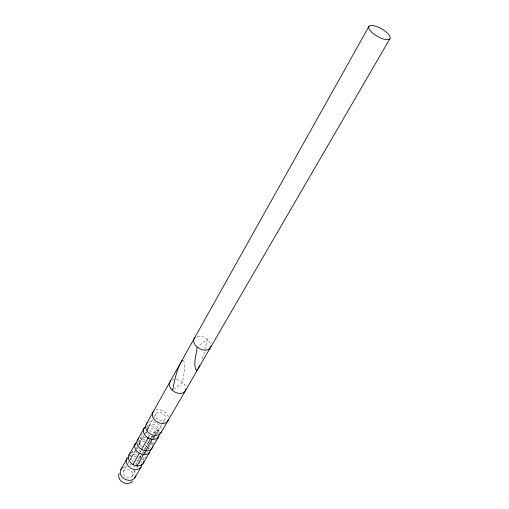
<?xml version="1.0" encoding="UTF-8"?>
<svg xmlns="http://www.w3.org/2000/svg" width="509" height="509" viewBox="0 0 509 509"><rect width="100%" height="100%" fill="white"/><g stroke="black" fill="none" stroke-linecap="round" stroke-linejoin="round"><path stroke-width="0.38" stroke-dasharray="2.54 1.91" d="M204.911 349.963L207.335 339.369L198.338 346.12M204.357 352.037L202.054 359.634M136.387 449.886L133.403 455.167L131.666 452.755L132.779 450.77M143.824 436.722L141.896 440.132L140.121 437.702L142.425 433.598M123.496 471.239L123.668 470.946A4.982 3.887 29.7 0 1 124.96 469.813L125.297 469.667A4.982 3.887 29.7 0 1 131.596 471.697L131.837 472.034A4.982 3.887 29.7 0 1 132.582 473.815L132.626 474.178A4.982 3.887 29.7 0 1 131.723 476.691L131.462 476.92A4.982 3.887 29.7 0 1 128.618 477.741L128.204 477.703A4.982 3.887 29.7 0 1 126.168 477.048L125.787 476.831A4.982 3.887 29.7 0 1 123.496 471.239L127.384 464.348M127.708 463.763L129.324 460.906M129.712 460.212L135.801 449.415M136.177 448.753L137.78 445.909M138.645 444.37L143.767 435.29M144.155 434.61L145.695 431.874M147.107 429.361L153.476 418.061M153.801 417.501L155.907 413.766A5.306 3.849 29.7 0 1 157.224 412.665L157.567 412.532A5.306 3.849 29.7 0 1 164.229 414.784L164.496 415.128A5.306 3.849 29.7 0 1 165.33 416.947L165.387 417.316A5.306 3.849 29.7 0 1 164.528 419.823L164.261 420.046A5.306 3.849 29.7 0 1 161.308 420.778L160.876 420.727A5.306 3.849 29.7 0 1 158.725 420.001L158.318 419.772A5.306 3.849 29.7 0 1 155.741 414.052M136.762 449.224L137.506 447.901M138.995 445.26L139.746 443.943L137.977 441.513M145.364 433.986L146.522 431.937M146.91 431.257L148.45 428.527L146.643 426.078M139.835 452.495L140.586 451.178L139.339 453.277M136.953 465.843L136.654 463.215L141.184 455.313M145.25 448.232L151.892 436.652L152.146 438.637M140.07 457.438L141.203 455.466M141.585 454.811L143.468 451.521M143.85 450.859L146.49 446.253M148.666 442.467L151.008 438.383M151.396 437.702L153.349 434.304M153.737 433.623L155.296 430.9L157.752 429.94L155.016 434.692M144.002 453.818L145.141 451.846M153.056 438.09L154.621 435.373M144.359 453.672L145.491 451.699M153.094 438.51L154.265 436.467M154.66 435.787L156.225 433.07L159.26 433.458L159.177 432.962M132.149 476.163L135.311 470.679M136.826 468.057L138.384 465.353M139.262 463.833L141.636 459.716M145.052 453.805L147.171 450.128M147.565 449.441L149.143 446.705A5.147 3.868 29.7 0 1 148.933 447.004M150.696 444.013L152.306 441.22M153.839 438.573L155.862 435.055M156.174 434.521L164.954 419.301M144.677 458.615L145.822 456.649M152.967 444.312L155.328 440.24M148.119 437.88L149.366 435.78M173.69 389.506L182.61 382.494C183.278 375.311 186.377 366.995 183.355 360.181M131.666 452.755L131.761 452.717A8.227 6.305 29.7 0 1 136.902 452.603M136.654 463.215L136.52 463.203A5.065 3.881 29.7 0 1 135.68 463.025M145.536 448.257L145.11 448.213A5.147 3.868 29.7 0 1 143.837 447.888M141.693 459.672L143.92 459.926M148.138 448.505L149.633 448.684M150.32 444.72L151.822 444.898M138.633 440.47L140.299 441.443M129.089 454.887L131.818 456.484M157.396 429.488L157.828 430.035M138.047 461.211L137.799 460.874A5.045 3.881 29.7 0 0 136.902 459.971M143.074 452.024L143.233 453.341M172.207 380.051A8.901 6.197 29.7 0 1 173.855 379.606M176.349 379.619A8.901 6.197 29.7 0 1 182.553 382.444L183.062 382.902A8.901 6.197 29.7 0 1 185.81 387.667M197.091 336.474A9.302 6.083 29.7 0 1 207.278 339.312L207.812 339.783A9.302 6.083 29.7 0 1 210.764 344.612M130.864 453.144A8.227 6.305 29.7 0 1 131.335 452.895M143.016 457.254A8.227 6.305 29.7 0 1 143.843 459.436M145.313 451.795A5.128 3.875 29.7 0 1 143.36 452.056L142.934 452.011A5.128 3.875 29.7 0 1 140.853 451.324L140.459 451.101A5.128 3.875 29.7 0 1 137.863 447.875M138.645 444.631A5.128 3.875 29.7 0 1 139.511 444.039L139.854 443.893A5.128 3.875 29.7 0 1 143.061 443.88M145.046 444.841A5.128 3.875 29.7 0 1 146.318 446.024L146.573 446.361A5.128 3.875 29.7 0 1 146.796 446.711M138.073 441.475A8.335 6.293 29.7 0 1 144.709 441.92M146.427 442.881A8.335 6.293 29.7 0 1 148.367 444.58M149.366 445.929A8.335 6.293 29.7 0 1 150.155 447.691M133.352 461.803A5.065 3.881 29.7 0 1 131.704 456.681L131.876 456.388A5.065 3.881 29.7 0 1 133.173 455.269L133.511 455.122A5.065 3.881 29.7 0 1 136.686 455.084M138.995 456.299A5.065 3.881 29.7 0 1 139.905 457.209L140.153 457.546A5.065 3.881 29.7 0 1 140.56 458.246M155.779 410.044A8.621 6.254 29.7 0 1 164.006 411.444A8.621 6.254 29.7 0 1 168.504 418.15M149.029 422.069A8.513 6.267 29.7 0 1 155.69 422.616M157.446 423.596A8.513 6.267 29.7 0 1 161.531 429.551M154.157 436.442A5.217 3.862 29.7 0 1 152.178 436.684L151.752 436.633A5.217 3.862 29.7 0 1 149.633 435.933L149.239 435.704A5.217 3.862 29.7 0 1 146.49 432.077M147.107 429.456A5.217 3.862 29.7 0 1 148.221 428.623L148.558 428.483A5.217 3.862 29.7 0 1 155.124 430.671L155.379 431.008A5.217 3.862 29.7 0 1 156.187 432.822L156.244 433.184A5.217 3.862 29.7 0 1 156.091 434.571M146.738 426.039A8.475 6.273 29.7 0 1 159.266 433.458M141.896 446.781A5.147 3.868 29.7 0 1 140.185 441.64L140.357 441.348A5.147 3.868 29.7 0 1 141.661 440.234L142.005 440.088A5.147 3.868 29.7 0 1 145.638 440.215M147.565 441.316A5.147 3.868 29.7 0 1 148.488 442.238L148.743 442.575A5.147 3.868 29.7 0 1 148.972 442.919M139.784 437.842A8.367 6.293 29.7 0 1 146.261 437.874M149.124 439.471A8.367 6.293 29.7 0 1 150.289 440.514M151.867 442.722A8.367 6.293 29.7 0 1 152.579 444.993M135.642 466.899A5.045 3.881 29.7 0 1 134.828 466.912L134.414 466.874A5.045 3.881 29.7 0 1 132.359 466.206L131.971 465.989A5.045 3.881 29.7 0 1 129.553 463.152M129.795 460.072A5.045 3.881 29.7 0 1 131.093 458.946L131.43 458.806A5.045 3.881 29.7 0 1 135.012 458.895M129.77 456.369A8.195 6.312 29.7 0 1 136.247 456.789M137.939 457.737A8.195 6.312 29.7 0 1 139.415 458.959M141.178 461.434A8.195 6.312 29.7 0 1 141.718 463.05M123.159 467.466A8.093 6.318 29.7 0 1 127.072 466.829M133.625 470.233A8.093 6.318 29.7 0 1 135.547 474.382M149.124 425.785L148.959 426.078A5.236 3.856 29.7 0 0 151.478 431.772L151.879 432.001A5.236 3.856 29.7 0 0 154.004 432.707L154.431 432.758A5.236 3.856 29.7 0 0 157.364 432.007L157.625 431.778A5.236 3.856 29.7 0 0 158.496 429.272L158.439 428.902A5.236 3.856 29.7 0 0 157.631 427.089L157.37 426.752A5.236 3.856 29.7 0 0 150.785 424.544L150.441 424.684A5.236 3.856 29.7 0 0 149.124 425.785"/><path stroke-width="0.76" d="M172.5 390.441C174.676 380.427 176.413 369.846 181.815 360.976M197.142 347.023C196.506 354.493 192.847 363.515 196.194 370.463L197.772 369.305L199.789 365.577M119.081 473.294C116.396 480.948 127.307 487.247 132.588 481.062M128.866 455.281L129.133 454.804M135.165 444.026L135.439 443.549M137.303 440.209L137.57 439.731M143.818 428.572L144.085 428.094M120.9 469.495L126.995 458.609M129.089 454.887L135.388 443.632M137.525 439.821L144.041 428.177M146.223 424.258L368.923 26.443M132.944 464.494L139.339 453.277M141.502 449.479L148.119 437.88M136.953 465.843L143.392 454.658M145.574 450.866L152.236 439.299M134.783 477.824L141.05 467.033M143.239 463.279L149.722 452.126M151.917 448.346L158.617 436.811M160.825 433L389.932 38.709A12.171 4.301 29.7 0 0 376.399 26.423A12.171 4.301 29.7 0 0 372.015 32.5A12.171 4.301 29.7 0 0 389.932 38.709M142.145 464.526L142.558 464.151M148.622 453.373L149.042 452.991M150.823 449.587L151.237 449.212M157.523 438.052L157.936 437.676M182.247 360.525L182.655 360.238M136.826 465.837L137.506 465.894M143.264 454.645L143.952 454.709M145.447 450.853L146.134 450.923M152.108 439.286L152.802 439.35M148.004 437.81L148.653 438.173M141.387 449.415L142.03 449.771M139.218 453.214L139.86 453.57M132.83 464.431L133.46 464.781M185.842 389.251A8.901 6.197 29.7 0 1 172.825 390.721L172.297 390.269A8.901 6.197 29.7 0 1 170.859 380.859M210.847 346.19A9.302 6.083 29.7 0 1 197.486 347.31L196.926 346.839A9.302 6.083 29.7 0 1 195.195 337.416M168.46 419.193A8.621 6.254 29.7 0 1 157.396 422.05A8.621 6.254 29.7 0 1 153.934 411.075M161.429 431.626A8.513 6.267 29.7 0 1 150.549 434.056A8.513 6.267 29.7 0 1 146.827 423.463M147.597 422.794A8.513 6.267 29.7 0 1 148.043 422.515M159.298 434.718A8.475 6.273 29.7 0 1 148.195 437.925A8.475 6.273 29.7 0 1 145.389 426.739M152.617 446.056A8.367 6.293 29.7 0 1 141.687 449.587A8.367 6.293 29.7 0 1 138.868 438.37M150.327 450.592A8.335 6.293 29.7 0 1 139.097 453.144A8.335 6.293 29.7 0 1 136.736 442.181M150.435 449.46A8.335 6.293 29.7 0 1 150.41 450.032M141.661 465.659A8.195 6.312 29.7 0 1 130.743 468.115A8.195 6.312 29.7 0 1 127.963 457.445M141.833 464.647A8.195 6.312 29.7 0 1 141.769 465.156M143.939 461.186A8.227 6.305 29.7 0 1 133.142 464.609A8.227 6.305 29.7 0 1 130.247 453.57M135.502 475.947A8.093 6.318 29.7 0 1 124.374 478.848A8.093 6.318 29.7 0 1 122.554 467.803"/></g></svg>
